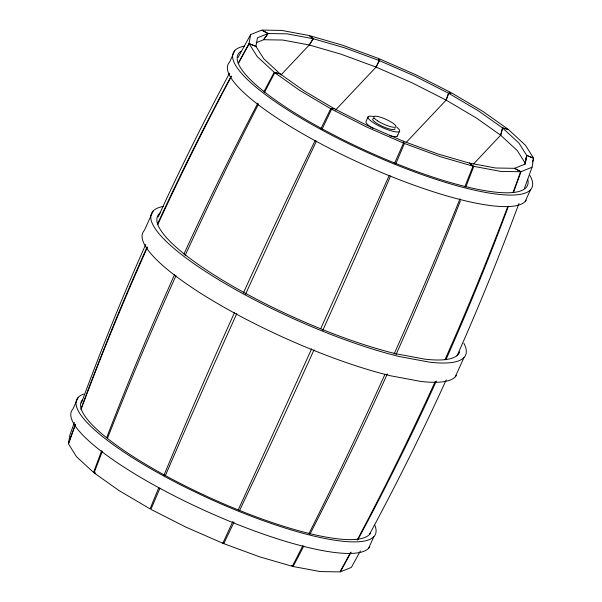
<?xml version="1.0" encoding="UTF-8"?>
<svg xmlns="http://www.w3.org/2000/svg" width="602" height="602" viewBox="0 0 602 602"><rect width="100%" height="100%" fill="white"/><g stroke="black" fill="none" stroke-linecap="round" stroke-linejoin="round"><path stroke-width="0.9" d="M238.189 63.263A2726.586 2647.769 -0.3 0 1 249.085 43.502L250.635 34.592L261.659 30.153L268.146 33.524L263.593 39.724L256.159 42.719M524.771 164.73L526.72 155.489L525.23 164.037L514.605 168.319L495.574 168.003L469.447 163.119L437.993 153.999L403.363 141.259L367.912 125.765L334.057 108.586L304.108 90.879L280.096 73.858L263.676 58.687L255.948 46.384L257.453 37.806L268.078 33.524L287.101 33.84L313.228 38.724L344.683 47.844L379.313 60.591L414.763 76.078L448.618 93.257L478.575 110.964L502.58 127.985L519.007 143.163L526.727 155.459L533.515 158.07L525.501 145.308L508.457 129.565L502.489 127.917L500.661 135.217L473.608 163.91M524.387 188.471L532.04 167.251L533.598 158.349L526.697 155.414L525.079 162.991L517.268 150.56L500.661 135.217L476.393 118.007L446.12 100.113L411.888 82.745L376.054 67.085L341.041 54.203L309.247 44.977L282.827 40.041L263.593 39.724L268.033 33.539L262.058 30.1L281.796 30.424L308.909 35.495L313.349 38.761L309.247 44.977L280.901 75.039M500.661 135.217L502.64 128.038L507.922 129.137L483.015 111.475L451.936 93.107L448.498 93.197L446.12 100.113L406.162 142.486M74.422 422.371L69.96 434.749L68.402 443.651A2726.586 2647.769 -0.3 0 1 75.355 424.244M81.443 402.926L82.399 400.27C101.904 347.685 122.891 295.65 145.759 244.435M518.939 203.491C499.856 254.887 479.327 305.763 457.001 355.842M446.12 100.113L448.731 93.325L451.086 92.64L415.959 74.814L379.177 58.74L379.185 60.539L376.054 67.085L335.449 110.136M153.119 211.031L144.42 230.303A172.292 37.587 24.3 0 0 215.238 302.174A172.292 37.587 24.3 0 0 390.51 375.768L420.843 381.442A172.292 37.587 24.3 0 0 456.376 375.392M78.245 397.343L73.023 408.901A163.834 35.736 24.3 0 0 198.464 507.644A163.834 35.736 24.3 0 0 369.681 546.872M234.84 50.515L229.618 62.081A163.834 35.736 24.3 0 0 355.06 160.817A163.834 35.736 24.3 0 0 526.276 200.052M368.191 116.69L366.099 121.311A17.33 3.778 24.3 0 0 372.879 128.331M397.373 136.052L399.457 131.432M368.62 548.249L373.842 536.691M525.215 201.422L530.437 189.863M455.262 376.837L463.961 357.565M158.138 217.036C180.374 168.357 204.236 120.43 229.52 73.271M446.217 379.847C422.386 432.266 396.673 483.82 369.402 534.531M376.054 67.085L379.448 60.644L378.244 58.364L342.312 45.142L309.676 35.684L313.13 38.709L309.247 44.977M238.001 57.604L250.635 34.592M360.387 550.973L351.365 567.408L340.341 571.847A2726.586 2578.479 73.7 0 0 351.132 552.184M513.521 192.429A2726.586 2578.479 73.7 0 0 521.008 171.69L532.04 167.251M322.032 129.317A2726.586 657.249 -62.5 0 1 331.597 109.203L333.944 108.518M264.519 92.407A2726.586 1858.427 -53.7 0 1 274.76 72.714L299.668 90.368L330.739 108.736L334.185 108.653M513.002 192.497A2726.586 2425.172 88.5 0 0 520.617 171.743L500.879 171.419L473.774 166.355L469.327 163.089M291.707 565.489L293.091 566.505L320.204 571.576L339.942 571.9A2726.586 2425.172 88.5 0 0 350.612 552.26M274.76 72.714L280.035 73.805M102.393 451.274A2726.586 1858.427 -53.7 0 0 94.085 472.863L95.733 473.21M238.565 63.127A2726.586 2561.653 -27.9 0 1 249.168 43.78L257.174 56.535L274.219 72.278L280.186 73.926M95.093 472.863L93.543 472.435L76.499 456.692L68.485 443.93A2726.586 2561.653 -27.9 0 1 75.461 424.606M464.797 186.823A2726.586 1552.761 -74.6 0 0 472.999 166.16L440.371 156.701L404.439 143.479L403.227 141.199M249.16 43.773L255.955 46.354M249.077 43.494L255.978 46.429M394.491 163.473A2726.586 264.286 -66.9 0 0 403.498 143.103L366.716 127.03L331.589 109.203M222.823 543.26L186.041 527.186L150.914 509.36A2726.586 657.249 -62.5 0 1 159.959 488.214M514.529 168.319L521.016 171.69M514.642 168.304L520.625 171.743M94.078 472.863L118.985 490.525L150.064 508.893A2726.586 1095.008 -60.1 0 1 158.838 487.597M469.545 163.142L472.999 166.167M223.131 542.447L223.756 543.636L259.688 556.858L292.324 566.316A2726.586 1552.761 -74.6 0 0 302.806 545.751M403.49 141.304L403.498 143.103M370.463 533.101A158.868 34.653 24.3 0 1 204.703 495.356A158.868 34.653 24.3 0 1 82.73 399.457M374.783 525.23A163.834 35.736 24.3 0 1 211.731 499.765A163.834 35.736 24.3 0 1 83.753 394.032M463.901 343.298A172.292 37.587 24.3 0 1 429.542 362.171L399.209 356.504A172.292 37.587 24.3 0 1 209.391 273.993A172.292 37.587 24.3 0 1 163.232 206.418M459.77 351.794A165.64 36.135 24.3 0 1 424.877 359.168L395.71 353.72A165.64 36.135 24.3 0 1 224.839 281.555A165.64 36.135 24.3 0 1 160.185 212.875M527.841 179.667A158.868 34.653 24.3 0 1 370.546 152.75A158.868 34.653 24.3 0 1 240.95 51.253M529.978 175.566A163.834 35.736 24.3 0 1 367.085 152.381A163.834 35.736 24.3 0 1 244.314 46.158M107.457 438.331A2726.586 1858.427 -53.7 0 1 175.98 275.724M185.115 255.587A2726.586 1858.427 -53.7 0 1 258.597 103.92M163.789 475.663A2726.586 1095.008 -60.1 0 1 234.614 312.355M243.351 293.061A2726.586 1095.008 -60.1 0 1 315.237 140.371M320.926 128.715A2726.586 1095.008 -60.1 0 1 330.746 108.736M165.415 475.505A2726.586 657.249 -62.5 0 1 236.812 313.552M245.541 294.258A2726.586 657.249 -62.5 0 1 316.479 141.049M389.238 175.348A2726.586 264.286 -66.9 0 1 320.715 328.684M311.625 348.821A2726.586 264.286 -66.9 0 1 238.234 509.834M232.839 521.55A2726.586 264.286 -66.9 0 1 222.823 543.252M80.954 409.699A2726.586 2561.653 -27.9 0 1 147.362 247.527M157.852 224.426A2726.586 2561.653 -27.9 0 1 231.589 76.07M93.551 472.435A2726.586 2160.894 -48.8 0 1 101.685 450.71M106.652 437.692A2726.586 2160.894 -48.8 0 1 174.588 274.617M183.919 254.074A2726.586 2160.894 -48.8 0 1 257.814 103.288M263.819 91.85A2726.586 2160.894 -48.8 0 1 274.226 72.285M81.15 408.404A2726.586 2647.769 -0.3 0 1 147.151 246.812M157.242 224.561A2726.586 2647.769 -0.3 0 1 231.025 76.484M508.434 206.223A2726.586 2578.479 73.7 0 1 445.969 359.627M436.352 381.066A2726.586 2578.479 73.7 0 1 357.791 539.851M533.59 158.349A2726.586 2647.769 -0.3 0 1 532.341 161.878M473.766 166.348A2726.586 1904.404 -78.3 0 1 465.797 187.064M460.417 200.842A2726.586 1904.404 -78.3 0 1 396.033 354.563M387.357 373.88A2726.586 1904.404 -78.3 0 1 309.782 534.471M303.822 545.999A2726.586 1904.404 -78.3 0 1 293.091 566.505M507.847 206.298A2726.586 2425.172 88.5 0 1 444.953 359.763M435.329 381.201A2726.586 2425.172 88.5 0 1 357.212 539.934M404.431 143.479A2726.586 720.045 -69.2 0 1 395.71 163.962M390.6 175.897A2726.586 720.045 -69.2 0 1 322.74 330.483M314.041 349.792A2726.586 720.045 -69.2 0 1 239.626 510.398M234.08 522.054A2726.586 720.045 -69.2 0 1 223.756 543.629M459.973 198.848A2726.586 1552.761 -74.6 0 1 394.062 354.081M384.987 374.256A2726.586 1552.761 -74.6 0 1 309.059 533.364M396.816 127.218A17.33 3.778 24.3 0 1 393.226 131.386A17.33 3.778 24.3 0 1 371.246 121.22A17.33 3.778 24.3 0 1 373.88 116.607M397.546 135.051A17.33 3.778 24.3 0 1 389.449 135.578M394.912 128.527A12.153 2.649 24.3 0 1 381.901 126.096A12.153 2.649 24.3 0 1 373.729 118.541M377.725 120.927A12.153 2.649 24.3 0 0 395.838 126.917A12.153 2.649 24.3 0 0 381.043 117.398A12.153 2.649 24.3 0 0 377.725 120.927"/></g></svg>
